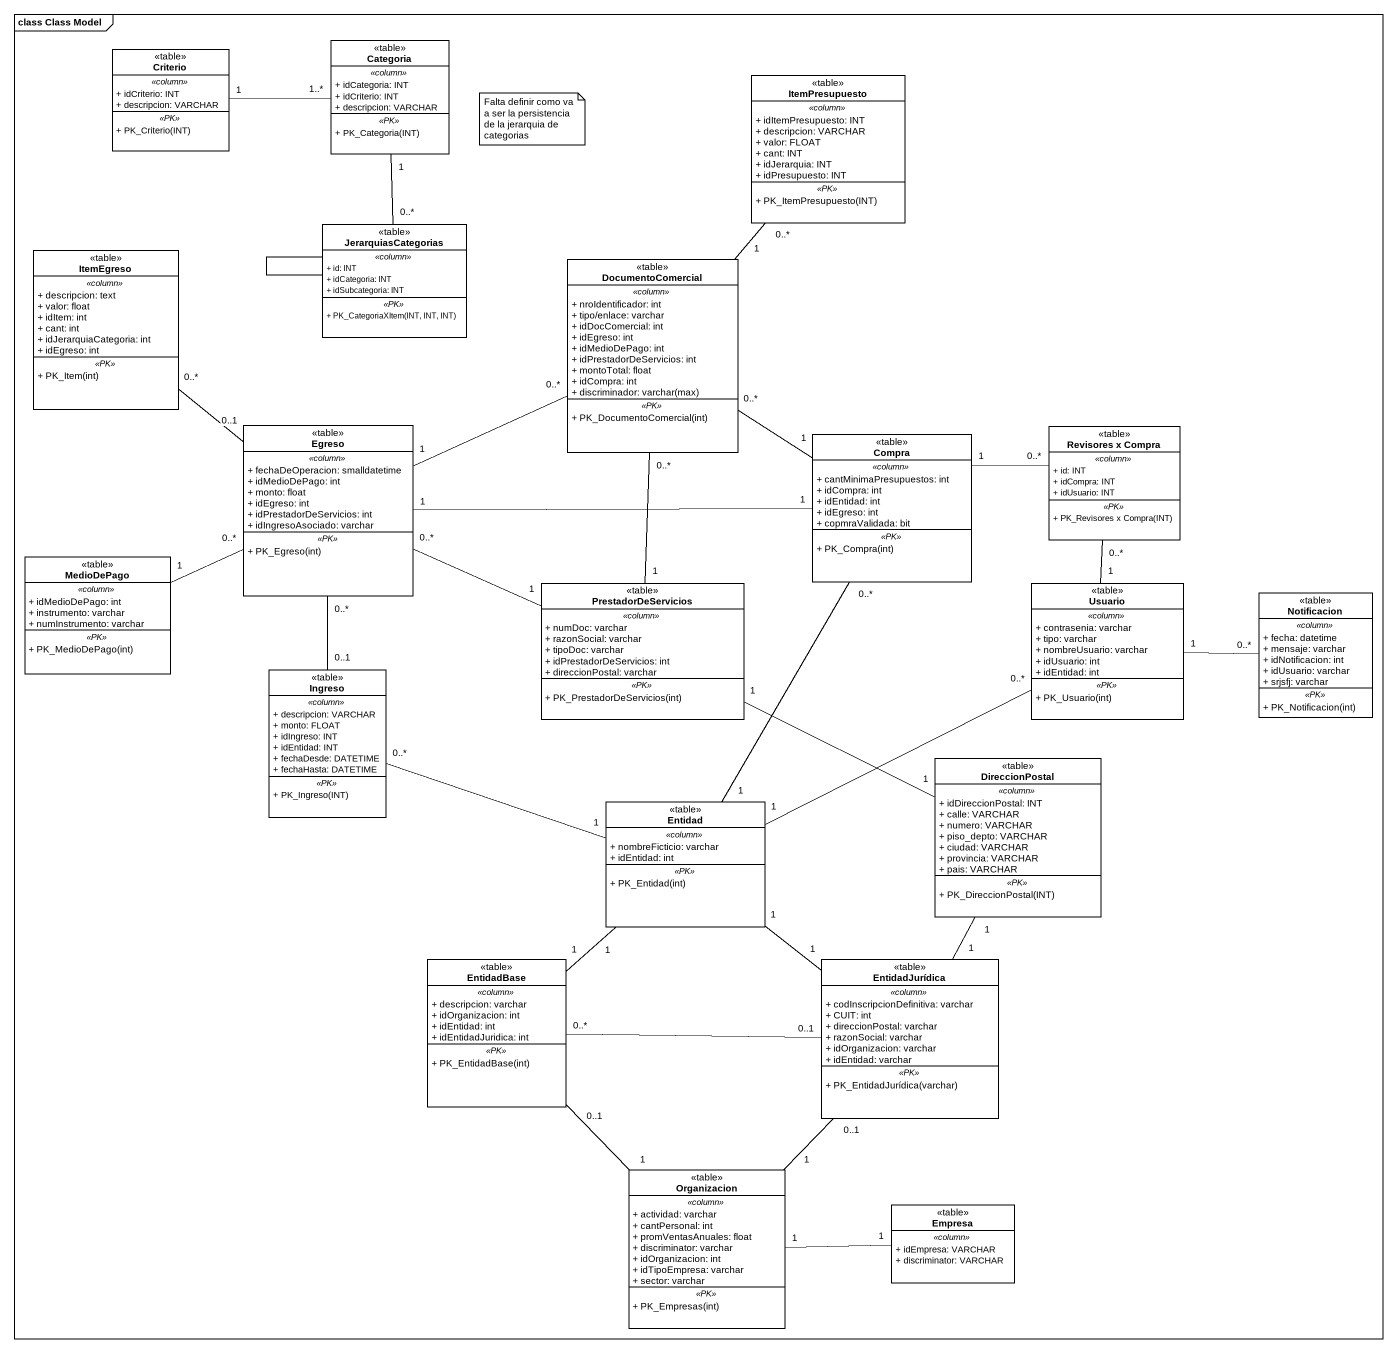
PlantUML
@startuml
mainframe class Class Model
hide circle
hide empty members
skinparam classAttributeIconSize 0
class Criterio <<table>> {
  .. <<column>> ..
  + idCriterio: INT
  + descripcion: VARCHAR
  .. <<PK>> ..
  + PK_Criterio(INT)
}
class Categoria <<table>> {
  .. <<column>> ..
  + idCategoria: INT
  + idCriterio: INT
  + descripcion: VARCHAR
  .. <<PK>> ..
  + PK_Categoria(INT)
}
class ItemPresupuesto <<table>> {
  .. <<column>> ..
  + idItemPresupuesto: INT
  + descripcion: VARCHAR
  + valor: FLOAT
  + cant: INT
  + idJerarquia: INT
  + idPresupuesto: INT
  .. <<PK>> ..
  + PK_ItemPresupuesto(INT)
}
class JerarquiasCategorias <<table>> {
  .. <<column>> ..
  + id: INT
  + idCategoria: INT
  + idSubcategoria: INT
  .. <<PK>> ..
  + PK_CategoriaXItem(INT, INT, INT)
}
class ItemEgreso <<table>> {
  .. <<column>> ..
  + descripcion: text
  + valor: float
  + idItem: int
  + cant: int
  + idJerarquiaCategoria: int
  + idEgreso: int
  .. <<PK>> ..
  + PK_Item(int)
}
class DocumentoComercial <<table>> {
  .. <<column>> ..
  + nroIdentificador: int
  + tipo/enlace: varchar
  + idDocComercial: int
  + idEgreso: int
  + idMedioDePago: int
  + idPrestadorDeServicios: int
  + montoTotal: float
  + idCompra: int
  {field} + discriminador: varchar(max)
  .. <<PK>> ..
  + PK_DocumentoComercial(int)
}
class Egreso <<table>> {
  .. <<column>> ..
  + fechaDeOperacion: smalldatetime
  + idMedioDePago: int
  + monto: float
  + idEgreso: int
  + idPrestadorDeServicios: int
  + idIngresoAsociado: varchar
  .. <<PK>> ..
  + PK_Egreso(int)
}
class "Revisores x Compra" as Revisores_x_Compra <<table>> {
  .. <<column>> ..
  + id: INT
  + idCompra: INT
  + idUsuario: INT
  .. <<PK>> ..
  + PK_Revisores x Compra(INT)
}
class Compra <<table>> {
  .. <<column>> ..
  + cantMinimaPresupuestos: int
  + idCompra: int
  + idEntidad: int
  + idEgreso: int
  + copmraValidada: bit
  .. <<PK>> ..
  + PK_Compra(int)
}
class MedioDePago <<table>> {
  .. <<column>> ..
  + idMedioDePago: int
  + instrumento: varchar
  + numInstrumento: varchar
  .. <<PK>> ..
  + PK_MedioDePago(int)
}
class PrestadorDeServicios <<table>> {
  .. <<column>> ..
  + numDoc: varchar
  + razonSocial: varchar
  + tipoDoc: varchar
  + idPrestadorDeServicios: int
  + direccionPostal: varchar
  .. <<PK>> ..
  + PK_PrestadorDeServicios(int)
}
class Usuario <<table>> {
  .. <<column>> ..
  + contrasenia: varchar
  + tipo: varchar
  + nombreUsuario: varchar
  + idUsuario: int
  + idEntidad: int
  .. <<PK>> ..
  + PK_Usuario(int)
}
class Notificacion <<table>> {
  .. <<column>> ..
  + fecha: datetime
  + mensaje: varchar
  + idNotificacion: int
  + idUsuario: varchar
  + srjsfj: varchar
  .. <<PK>> ..
  + PK_Notificacion(int)
}
class Ingreso <<table>> {
  .. <<column>> ..
  + descripcion: VARCHAR
  + monto: FLOAT
  + idIngreso: INT
  + idEntidad: INT
  + fechaDesde: DATETIME
  + fechaHasta: DATETIME
  .. <<PK>> ..
  + PK_Ingreso(INT)
}
class DireccionPostal <<table>> {
  .. <<column>> ..
  + idDireccionPostal: INT
  + calle: VARCHAR
  + numero: VARCHAR
  + piso_depto: VARCHAR
  + ciudad: VARCHAR
  + provincia: VARCHAR
  + pais: VARCHAR
  .. <<PK>> ..
  + PK_DireccionPostal(INT)
}
class Entidad <<table>> {
  .. <<column>> ..
  + nombreFicticio: varchar
  + idEntidad: int
  .. <<PK>> ..
  + PK_Entidad(int)
}
class EntidadBase <<table>> {
  .. <<column>> ..
  + descripcion: varchar
  + idOrganizacion: int
  + idEntidad: int
  + idEntidadJuridica: int
  .. <<PK>> ..
  + PK_EntidadBase(int)
}
class EntidadJurídica <<table>> {
  .. <<column>> ..
  + codInscripcionDefinitiva: varchar
  + CUIT: int
  + direccionPostal: varchar
  + razonSocial: varchar
  + idOrganizacion: varchar
  + idEntidad: varchar
  .. <<PK>> ..
  + PK_EntidadJurídica(varchar)
}
class Organizacion <<table>> {
  .. <<column>> ..
  + actividad: varchar
  + cantPersonal: int
  + promVentasAnuales: float
  + discriminator: varchar
  + idOrganizacion: int
  + idTipoEmpresa: varchar
  + sector: varchar
  .. <<PK>> ..
  + PK_Empresas(int)
}
class Empresa <<table>> {
  .. <<column>> ..
  + idEmpresa: VARCHAR
  + discriminator: VARCHAR
}
Categoria "1..*" -left- "1" Criterio
JerarquiasCategorias "0..*" -up- "1" Categoria
JerarquiasCategorias -- JerarquiasCategorias
DocumentoComercial "1" -up- "0..*" ItemPresupuesto
DocumentoComercial "0..*" -- "1" Compra
DocumentoComercial "0..*" -- "1" PrestadorDeServicios
Egreso "0..1" -up- "0..*" ItemEgreso
Egreso "1" -right- "0..*" DocumentoComercial
Egreso "0..*" -right- "1" PrestadorDeServicios
Revisores_x_Compra "0..*" -- "1" Usuario
Compra "1" -left- "1" Egreso
Compra "1" -right- "0..*" Revisores_x_Compra
Compra "0..*" -- "1" Entidad
MedioDePago "1" -right- "0..*" Egreso
PrestadorDeServicios "1" -right- "1" DireccionPostal
Notificacion "0..*" -left- "1" Usuario
Ingreso "0..1" -up- "0..*" Egreso
Ingreso "0..*" -right- "1" Entidad
Entidad "1" -right- "0..*" Usuario
EntidadBase "1" -up- "1" Entidad
EntidadBase "0..1" -- "1" Organizacion
EntidadJurídica "1" -up- "1" DireccionPostal
EntidadJurídica "1" -up- "1" Entidad
EntidadJurídica "0..1" -left- "0..*" EntidadBase
EntidadJurídica "0..1" -- "1" Organizacion
Empresa "1" -left- "1" Organizacion
note as N1
  Falta definir como va a ser la persistencia de la jerarquia de categorias
end note
@enduml
